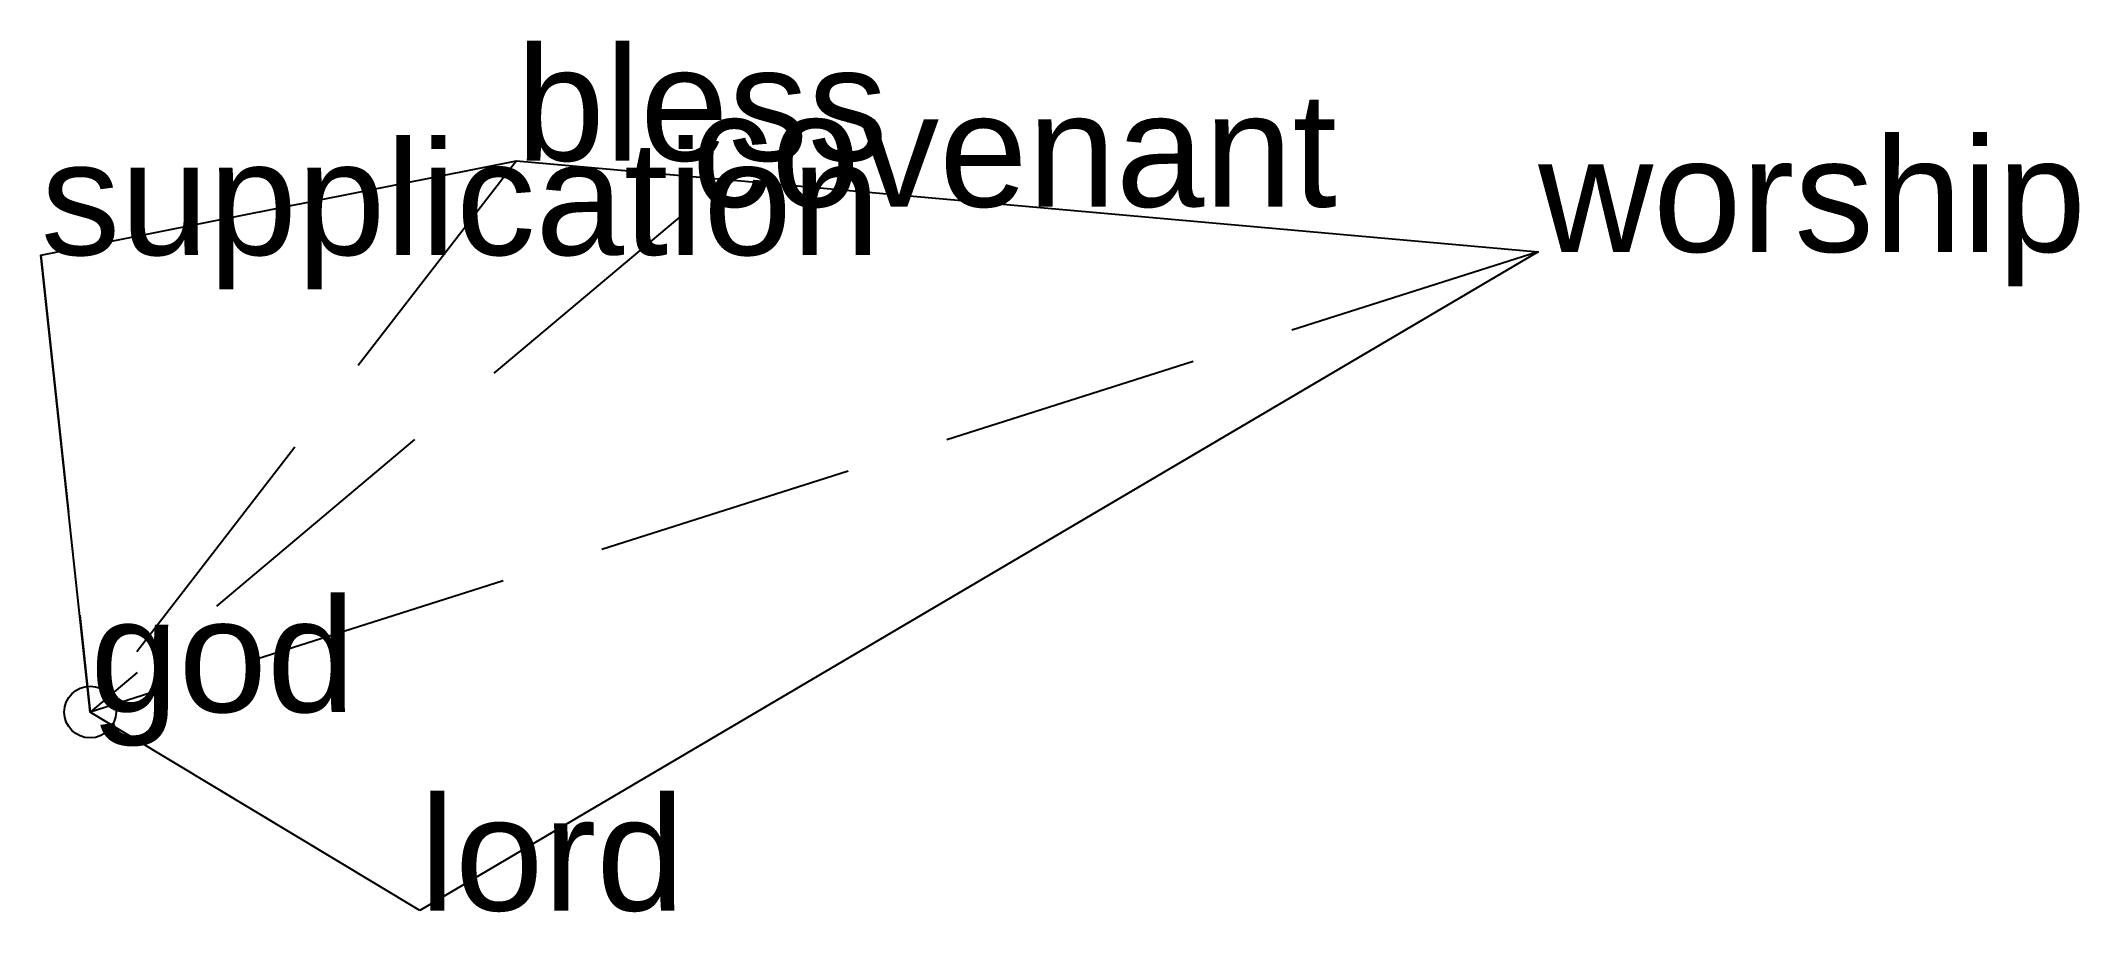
# Model space of a CAD drawing. Extents: x -0.05 to 1.92, y -0.19 to 0.65.
import ezdxf

# ---------------------------------------------------------------- set-up
doc = ezdxf.new("R2010")
doc.units = 0
doc.linetypes.add('DASHED2', pattern=[0.3, 0.25, -0.05])
doc.layers.add('TEXT', color=1, linetype='CONTINUOUS')
doc.styles.get("Standard").update_dxf_attribs({"font": 'arial.ttf'})

msp = doc.modelspace()

# ---------------------------------------------------------------- linework, layer by layer
at = {"linetype": 'DASHED2'}
for p in [(0.4121, 0.5328), (0.5817, 0.4883), (-0.0477, 0.4417), (1.4, 0.4447), (0, 0), (0.3186, -0.1918)]:
    msp.add_line(p, (0, 0), dxfattribs=at)
msp.add_circle((0, 0), 0.025)
at = {"layer": 'OUTLINE', "linetype": 'CONTINUOUS'}
msp.add_polyline3d([(0.3186, -0.1918, 0), (0, 0, 0), (-0.0477, 0.4417, 0), (0.4121, 0.5328, 0), (1.4, 0.4447, 0), (0.3186, -0.1918, 0)], close=True, dxfattribs=at)

# ---------------------------------------------------------------- texts
at = {"layer": 'TEXT'}
for s, p in [('bless', (0.4121, 0.5328)), ('covenant', (0.5817, 0.4883)), ('supplication', (-0.0477, 0.4417)), ('worship', (1.4, 0.4447)), ('god', (0, 0)), ('lord', (0.3186, -0.1918))]:
    msp.add_text(s, height=0.11, dxfattribs=at).set_placement(p)

doc.saveas('drawing.dxf')
